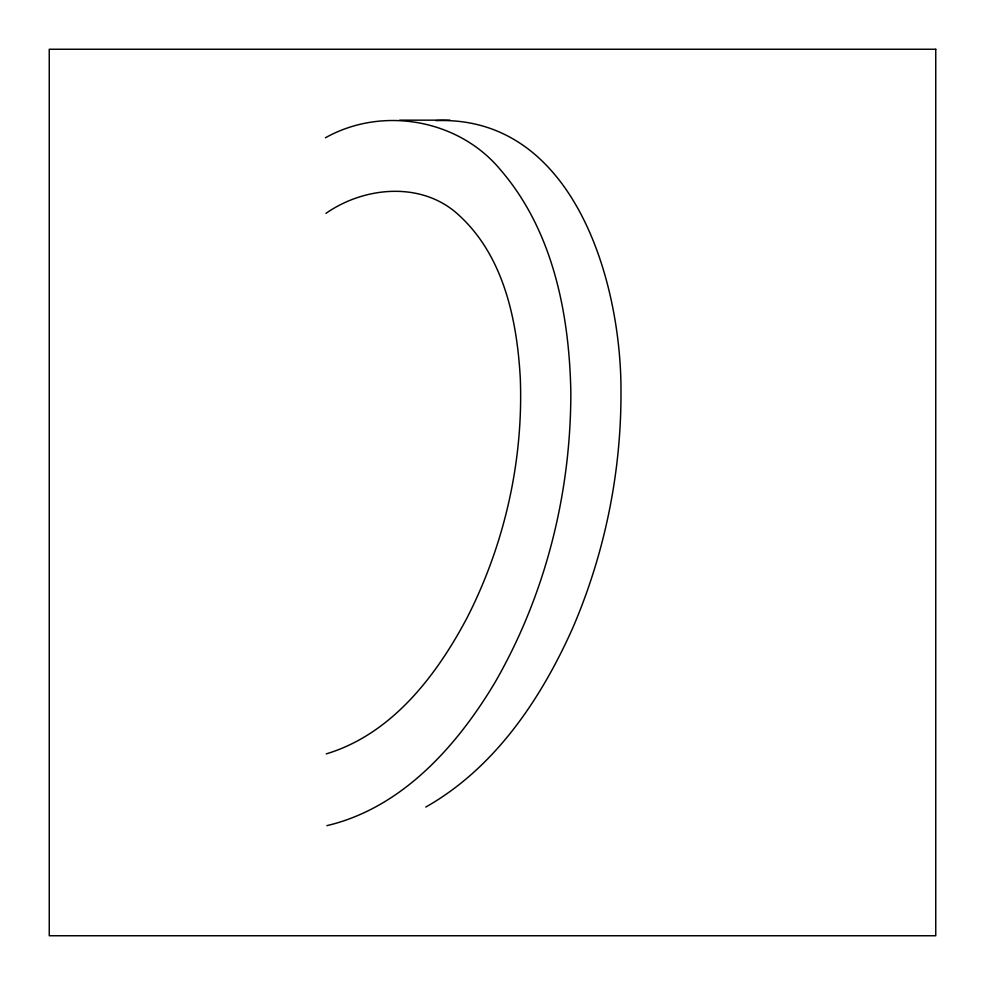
<?xml version="1.0" encoding="UTF-8"?>
<svg xmlns="http://www.w3.org/2000/svg" width="985" height="985" viewBox="0 0 985 985"><rect width="100%" height="100%" fill="white"/><g stroke="black" fill="none" stroke-linecap="round" stroke-linejoin="round"><path stroke-width="1.48" d="M325.961 213.351C364.832 186.177 422.614 181.142 459.022 215.284C503.901 256.322 517.137 320.396 520.314 378.683C523.404 460.98 504.628 543.954 467.321 617.312C436.601 675.513 391.87 734.17 326.244 753.882M425.779 807.06C494.999 767.881 541.27 698.673 572.962 627.47C604.753 553.25 621.276 472.566 620.981 391.821C621.486 281.291 573.467 115.27 435.924 120.638M325.419 137.777C382.512 105.777 458.727 119.271 500.54 169.888C552.954 230.625 569.268 313.673 570.832 391.821C571.017 493.239 545.481 595.1 494.63 683.073C456.535 746.581 401.732 808.02 326.885 825.652M399.824 120.158L449.973 120.158M935.75 49.25L49.25 49.25L49.25 935.75L935.75 935.75L935.75 49.25"/></g></svg>
